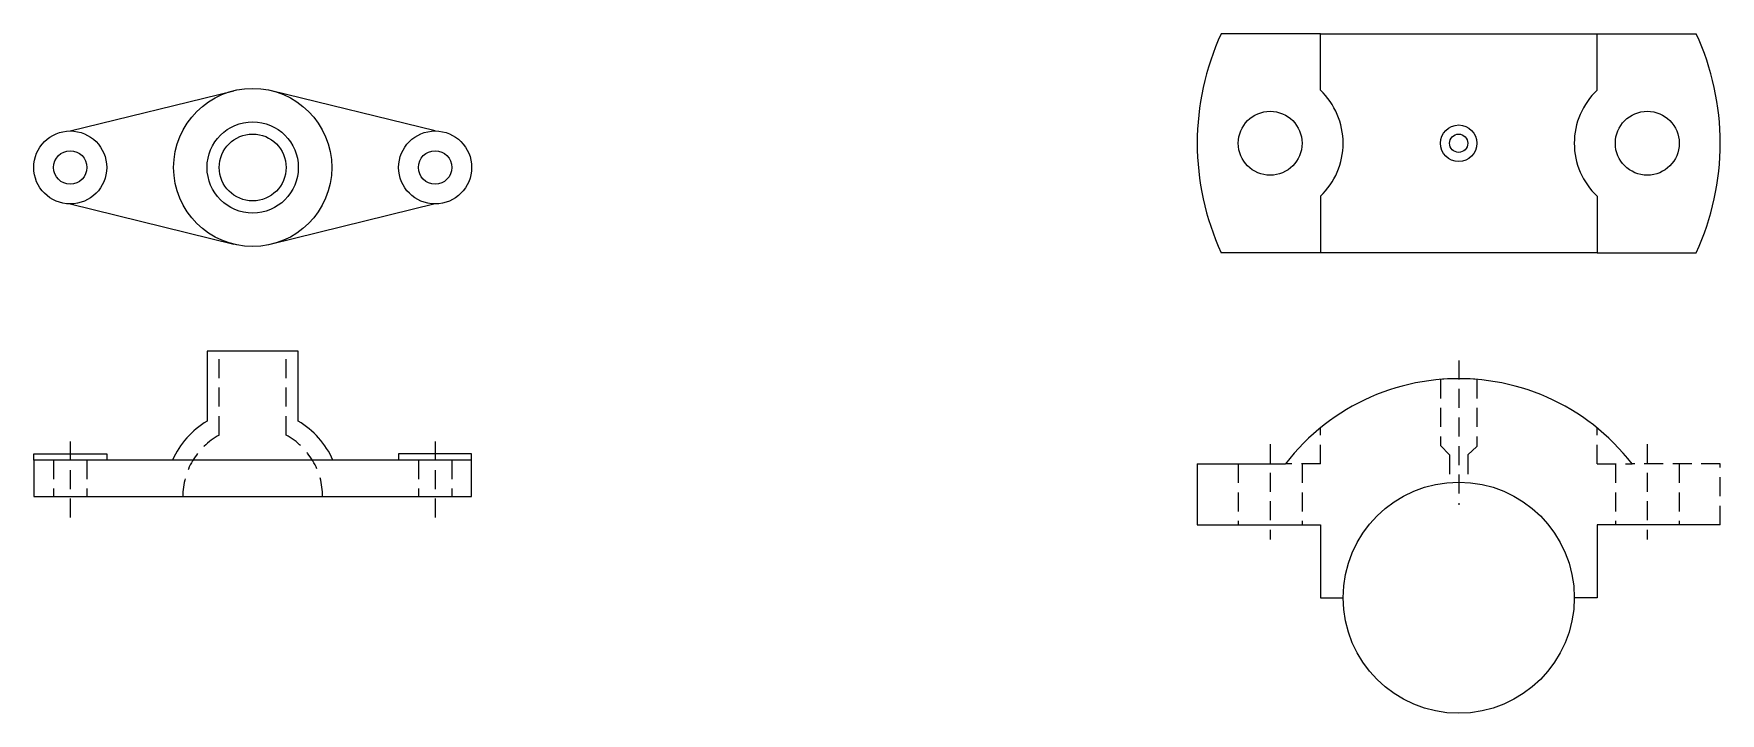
# Model space of a CAD drawing. Header units: inches. Extents: x 13008 to 14233, y 13997 to 14259.
# Drawn here: x 13678 to 14233, y 14035 to 14259 of the extents above; entities that cross this region are included whole.
import ezdxf

# ---------------------------------------------------------------- set-up
doc = ezdxf.new("R2010")
doc.units = ezdxf.units.IN
doc.header["$LTSCALE"] = 50
doc.header["$MEASUREMENT"] = 0
doc.linetypes.add('HIDDEN2', pattern=[0.1875, 0.125, -0.0625])

msp = doc.modelspace()

# ---------------------------------------------------------------- linework, layer by layer
for p, q in [((14101.48, 14258.69), (14068.88, 14258.69)), ((14101.48, 14240.12), (14101.48, 14258.69)), ((14101.48, 14258.69), (14192.48, 14258.69)), ((14192.48, 14240.12), (14192.48, 14258.69)), ((14192.48, 14258.69), (14225.09, 14258.69)), ((13690.41, 14226.73), (13744.19, 14239.97)), ((13810.41, 14226.73), (13756.63, 14239.97)), ((13690.41, 14202.73), (13744.19, 14189.48)), ((13810.41, 14202.73), (13756.63, 14189.48)), ((14101.48, 14205.27), (14101.48, 14186.69)), ((14192.48, 14205.27), (14192.48, 14186.69)), ((14101.48, 14186.69), (14068.88, 14186.69)), ((14192.48, 14186.69), (14101.48, 14186.69)), ((14192.48, 14186.69), (14225.09, 14186.69)), ((13765.41, 14154.36), (13735.41, 14154.36)), ((13735.41, 14154.36), (13735.41, 14131.36)), ((13765.41, 14131.36), (13765.41, 14154.36)), ((13678.41, 14118.54), (13678.41, 14120.54)), ((13678.41, 14120.54), (13702.41, 14120.54)), ((13702.41, 14120.54), (13702.41, 14118.54)), ((13822.41, 14120.54), (13798.41, 14120.54)), ((13798.41, 14120.54), (13798.41, 14118.54)), ((13822.41, 14118.54), (13822.41, 14120.54)), ((13822.41, 14118.54), (13678.41, 14118.54)), ((13678.41, 14118.54), (13678.41, 14106.54)), ((13822.41, 14106.54), (13822.41, 14118.54)), ((14060.98, 14117.29), (14089.99, 14117.29)), ((14060.98, 14117.29), (14060.98, 14097.29)), ((13678.41, 14106.54), (13822.41, 14106.54)), ((14060.98, 14097.29), (14101.48, 14097.29)), ((14101.48, 14097.29), (14101.48, 14073.29)), ((14232.98, 14097.29), (14192.48, 14097.29)), ((14192.48, 14097.29), (14192.48, 14073.29)), ((14101.48, 14073.29), (14108.98, 14073.29)), ((14192.48, 14073.29), (14184.98, 14073.29))]:
    msp.add_line(p, q)
at = {"linetype": 'HIDDEN2'}
for p, q in [((13739.41, 14126.74), (13739.41, 14154.36)), ((13761.41, 14126.74), (13761.41, 14154.36)), ((14146.98, 14151.28), (14146.98, 14103.83)), ((14140.98, 14145.04), (14140.98, 14123.37)), ((14152.98, 14145.04), (14152.98, 14123.04)), ((14101.48, 14117.29), (14101.48, 14129.09)), ((14192.48, 14117.29), (14192.48, 14129.09)), ((13690.41, 14124.62), (13690.41, 14099.51)), ((13810.41, 14124.62), (13810.41, 14099.51)), ((14084.98, 14123.76), (14084.98, 14092.45)), ((14140.98, 14123.37), (14143.98, 14120.2)), ((14143.98, 14120.2), (14143.98, 14111.17)), ((14152.98, 14123.04), (14149.98, 14120.2)), ((14149.98, 14120.2), (14149.98, 14111.17)), ((14208.98, 14123.76), (14208.98, 14092.45)), ((13684.91, 14118.54), (13684.91, 14106.54)), ((13695.91, 14118.54), (13695.91, 14106.54)), ((13804.91, 14118.54), (13804.91, 14106.54)), ((13815.91, 14118.54), (13815.91, 14106.54)), ((14074.48, 14117.29), (14074.48, 14097.29)), ((14101.48, 14117.29), (14089.99, 14117.29)), ((14095.48, 14117.29), (14095.48, 14097.29)), ((14192.48, 14117.29), (14203.98, 14117.29)), ((14198.48, 14117.29), (14198.48, 14097.29)), ((14232.98, 14117.29), (14203.98, 14117.29)), ((14219.48, 14117.29), (14219.48, 14097.29)), ((14232.98, 14097.29), (14232.98, 14117.29))]:
    msp.add_line(p, q, dxfattribs=at)
for centre, radius in [((13750.41, 14214.73), 26), ((14084.98, 14222.69), 10.5), ((14208.98, 14222.69), 10.5), ((13690.41, 14214.73), 12), ((13750.41, 14214.73), 15), ((13750.41, 14214.73), 11), ((13810.41, 14214.73), 12), ((14146.98, 14222.69), 6), ((14146.98, 14222.69), 3), ((13690.41, 14214.73), 5.5), ((13810.41, 14214.73), 5.5), ((14146.98, 14073.29), 38)]:
    msp.add_circle(centre, radius)
for centre, radius, start, end in [((14146.98, 14222.69), 86, 155.2535, 204.7465), ((14146.98, 14222.69), 86, 335.2535, 24.7465), ((14084.98, 14222.69), 24, 313.4325, 46.5675), ((14208.98, 14222.69), 24, 133.4325, 226.5675), ((14146.98, 14073.29), 72, 85.2198, 142.3301), ((14146.98, 14073.29), 72, 37.6699, 94.7802), ((13750.41, 14106.54), 29, 121.1474, 155.5567), ((13750.41, 14106.54), 29, 24.4433, 58.8526)]:
    msp.add_arc(centre, radius, start, end)
for start, end in [(118.5719, 180), (0, 61.4281)]:
    msp.add_arc((13750.41, 14106.54), 23, start, end, dxfattribs=at)

doc.saveas('drawing.dxf')
